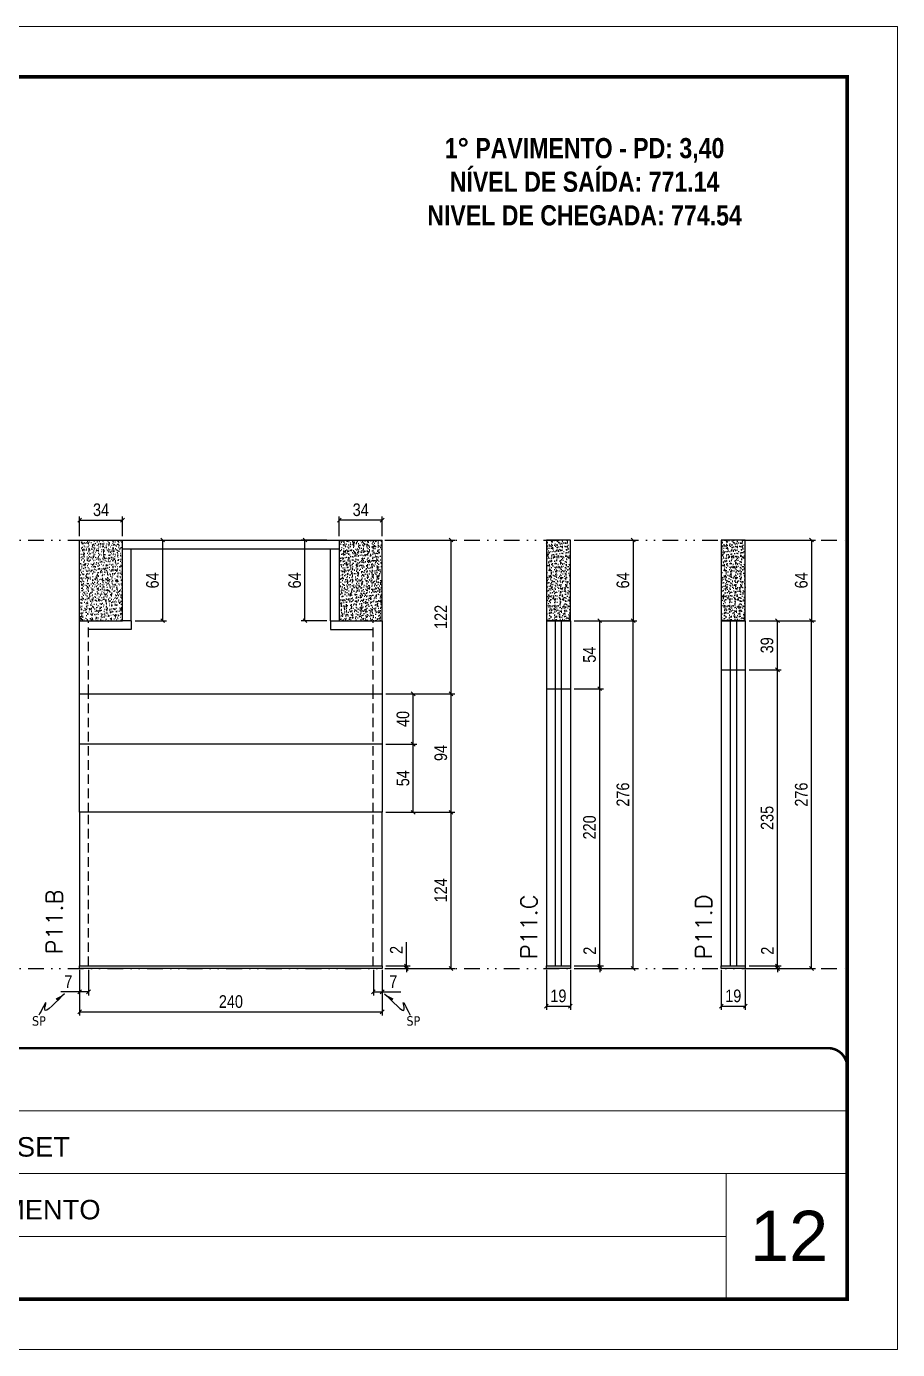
# Model space of a CAD drawing. Header units: millimetres. Extents: x 787 to 8287, y -592 to 17063.
# Drawn here: x 6988 to 7679, y 8597 to 9647 of the extents above; entities that cross this region are included whole.
import ezdxf

# ---------------------------------------------------------------- set-up
doc = ezdxf.new("R2010")
doc.units = ezdxf.units.MM
for name, pattern in [('CONTINUO', [0]), ('DASHED', [0.75, 0.5, -0.25]), ('DIVIDE2', [0.625, 0.25, -0.125, 0, -0.125, 0, -0.125]), ('HIDDEN', [0.375, 0.25, -0.125])]:
    doc.linetypes.add(name, pattern=pattern)
for name, color, linetype, lineweight in [('CARIMBO', 255, 'Continuous', 9), ('Folhas', 255, 'Continuous', 9), ('SARRAFO DE PRESSAO', 251, 'DASHED', 9), ('Texto Seção', 7, 'Continuous', 15)]:
    doc.layers.add(name, color=color, linetype=linetype, lineweight=lineweight)
for name, color, linetype in [('COTA', 241, 'Continuous'), ('NOMENCLATURA', 7, 'Continuous'), ('Nível', 160, 'Continuous'), ('Painéis', 200, 'Continuous'), ('SARR_2.2x7', 40, 'Continuous'), ('Sarrafo de Pressão', 42, 'HIDDEN'), ('texto', 7, 'Continuous')]:
    doc.layers.add(name, color=color, linetype=linetype)
doc.styles.add('ARIAL', font='arial.ttf')
doc.styles.add('COTA TECNICA', font='techl___.ttf', dxfattribs={"height": 10})
doc.styles.add('COTA TECNICA-50', font='techl___.ttf', dxfattribs={"height": 10})
doc.styles.add('REGUA-120', font='ROMANS.shx', dxfattribs={"height": 15})
doc.styles.add('ROMANC', font='techb___.ttf', dxfattribs={"height": 2.5})
doc.styles.get("Standard").update_dxf_attribs({"font": 'arial.ttf'})
doc.dimstyles.new('COTA PAINEL-50', dxfattribs={"dimtxt": 10, "dimasz": 3, "dimexe": 3, "dimexo": 3, "dimgap": 3, "dimtad": 1, "dimdec": 1, "dimzin": 12, "dimdsep": 46, "dimtxsty": 'COTA TECNICA-50', "dimblk1": 'OBLIQUE', "dimblk2": 'OBLIQUE', "dimsah": 1, "dimcen": 0.9, "dimclrd": 4, "dimclre": 4, "dimclrt": 240, "dimadec": 1, "dimazin": 3, "dimtfac": 1, "dimtdec": 1, "dimtmove": 0, "dimatfit": 3, "dimfxl": 0, "dimtolj": 1, "dimtzin": 12, "dimarcsym": 0})
doc.dimstyles.new('PAINEL', dxfattribs={"dimtxt": 10, "dimasz": 3, "dimexe": 3, "dimexo": 3, "dimgap": 3, "dimtad": 1, "dimdec": 1, "dimzin": 12, "dimdsep": 46, "dimtxsty": 'COTA TECNICA', "dimblk1": 'OBLIQUE', "dimblk2": 'OBLIQUE', "dimsah": 1, "dimcen": 0.9, "dimclrd": 4, "dimclre": 4, "dimclrt": 240, "dimadec": 1, "dimazin": 3, "dimtfac": 1, "dimtdec": 1, "dimtmove": 0, "dimatfit": 3, "dimfxl": 0, "dimtolj": 1, "dimtzin": 12, "dimarcsym": 0})
doc.dimstyles.get("Standard").update_dxf_attribs({"dimtxt": 0.18, "dimasz": 0.18, "dimexe": 0.18, "dimexo": 0.0625, "dimgap": 0.09, "dimtad": 0, "dimtih": 1, "dimtoh": 1, "dimdec": 4, "dimzin": 0, "dimdsep": 46, "dimtxsty": 'Standard', "dimcen": 0.09, "dimadec": 0, "dimazin": 0, "dimtfac": 1, "dimtdec": 4, "dimtofl": 0, "dimtmove": 0, "dimatfit": 3, "dimfxl": 0, "dimtolj": 1, "dimtzin": 0, "dimarcsym": 0})
pattern_1 = [(50, (-12947.5927, 4906.4152), (5.4655401, -0.4781726), [0.5715, -6.2865]), (355, (-12947.5927, 4906.415), (-1.0573026, 5.7317054), [0.4572, -5.0292175]), (100.451445, (-12947.137, 4906.3754), (4.4082374, 5.2535326), [0.4857003, -5.3427073]), (46.1842, (-12947.5927, 4907.939), (8.1323712, -1.2612698), [0.85725, -9.42975]), (96.635558, (-12946.915, 4907.834), (7.122124, 7.4227837), [0.7285507, -8.0140682]), (351.18415, (-12947.593, 4907.939), (7.122124, 7.4227837), [0.685799, -7.543792]), (21, (-12946.8307, 4907.5582), (4.5484317, -3.0679559), [0.5715, -6.2865]), (326, (-12946.8307, 4907.558), (1.8540609, 5.525639), [0.4572, -5.0292]), (71.451445, (-12946.4516, 4907.3026), (6.4024926, 2.457683), [0.4857003, -5.3426981]), (37.5, (-12947.5927, 4906.4152), (0.0926581, 2.53665117), [0, -4.96824, 0, -5.1054, 0, -5.04825]), (7.5, (-12947.5927, 4906.4152), (2.00458988, 3.00541724), [0, -2.91084, 0, -4.85394, 0, -1.92405]), (327.5, (-12949.292, 4906.4152), (4.06771786, -0.17186232), [0, -1.905, 0, -5.9436, 0, -7.8867]), (317.5, (-12950.054, 4906.4152), (4.44387544, 0.76279473), [0, -2.4765, 0, -3.94716, 0, -5.6007])]

# ---------------------------------------------------------------- blocks, each defined once
blk = doc.blocks.new('9999999999')
at = {"color": 30, "linetype": 'CONTINUO'}
for p, q in [((98564.6, 34379.6), (99584, 34379.6)), ((98564.6, 34329.8), (99488, 34329.8)), ((99584, 34329.8), (99488, 34329.8)), ((99488, 34329.8), (99488, 34230.2)), ((98564.6, 34280), (99488, 34280))]:
    blk.add_line(p, q, dxfattribs=at)
at = {"color": 30, "linetype": 'CONTINUO', "const_width": 2}
blk.add_lwpolyline([(99584, 34230.2), (99584, 34414.4, 0.414214), (99569, 34429.4), (98229, 34429.4, 0.414214), (98214, 34414.4), (98214, 34245.2, 0.414214), (98229, 34230.2), (99584, 34230.2)], format="xyb", dxfattribs=at)
at = {"layer": 'Folhas'}
blk.add_lwpolyline([(98139, 34190.2), (99624, 34190.2), (99624, 35240.2), (98139, 35240.2)], close=True, dxfattribs=at)
at = {"layer": 'Folhas', "color": 30, "const_width": 3}
blk.add_lwpolyline([(98214, 34230.2), (99584, 34230.2), (99584, 35200.2), (98214, 35200.2)], close=True, dxfattribs=at)
at = {"color": 7, "linetype": 'Continuous', "ltscale": 5, "style": 'ARIAL'}
for s, height, p in [('NIK SUNSET', 15.48, (98837.7, 34343.3)), ('1° PAVIMENTO', 15.483, (98837.7, 34293.5))]:
    blk.add_text(s, height=height, dxfattribs=at).set_placement(p)
blk = doc.blocks.new('_Oblique')
at = {"color": 0, "linetype": 'ByBlock', "lineweight": -2}
blk.add_line((-0.5, -0.5), (0.5, 0.5), dxfattribs=at)
blk = doc.blocks.new('*D231')
at = {"layer": 'COTA', "color": 4, "lineweight": -2}
for p, q in [((7030.2, 8898.4), (7030.2, 8862)), ((7270.2, 8898.4), (7270.2, 8862)), ((7030.2, 8865), (7270.2, 8865))]:
    blk.add_line(p, q, dxfattribs=at)
at = {"layer": 'Defpoints', "color": 0}
for p in [(7030.2, 8901.4), (7270.2, 8901.4), (7270.2, 8865)]:
    blk.add_point(p, dxfattribs=at)
at = {"layer": 'COTA', "color": 4, "lineweight": -2, "xscale": 3, "yscale": 3, "zscale": 3, "rotation": 180}
blk.add_blockref('_Oblique', (7030.2, 8865), dxfattribs=at)
at = {"layer": 'COTA', "color": 4, "lineweight": -2, "xscale": 3, "yscale": 3, "zscale": 3}
blk.add_blockref('_Oblique', (7270.2, 8865), dxfattribs=at)
at = {"layer": 'COTA', "color": 240, "insert": (7150.2, 8873.1), "char_height": 10, "attachment_point": 5, "style": 'COTA TECNICA'}
blk.add_mtext('\\A1;240', dxfattribs=at)
blk = doc.blocks.new('*D232')
at = {"layer": 'COTA', "color": 4, "lineweight": -2}
for p, q in [((7030.2, 8896.4), (7030.2, 8877.9)), ((7037.2, 8898.4), (7037.2, 8877.9)), ((7030.2, 8880.9), (7015.4, 8880.9)), ((7037.2, 8880.9), (7030.2, 8880.9))]:
    blk.add_line(p, q, dxfattribs=at)
at = {"layer": 'Defpoints', "color": 0}
for p in [(7030.2, 8899.4), (7037.2, 8901.4), (7030.2, 8880.9)]:
    blk.add_point(p, dxfattribs=at)
at = {"layer": 'COTA', "color": 4, "lineweight": -2, "xscale": 3, "yscale": 3, "zscale": 3, "rotation": 180}
blk.add_blockref('_Oblique', (7030.2, 8880.9), dxfattribs=at)
at = {"layer": 'COTA', "color": 4, "lineweight": -2, "xscale": 3, "yscale": 3, "zscale": 3}
blk.add_blockref('_Oblique', (7037.2, 8880.9), dxfattribs=at)
at = {"layer": 'COTA', "color": 240, "insert": (7021.3, 8889), "char_height": 10, "attachment_point": 5, "style": 'COTA TECNICA-50'}
blk.add_mtext('\\A1;7', dxfattribs=at)
blk = doc.blocks.new('*D233')
at = {"layer": 'COTA', "color": 4, "lineweight": -2}
for p, q in [((7263.2, 8898.4), (7263.2, 8877.9)), ((7270.2, 8896.4), (7270.2, 8877.9)), ((7263.2, 8880.9), (7270.2, 8880.9)), ((7270.2, 8880.9), (7284.9, 8880.9))]:
    blk.add_line(p, q, dxfattribs=at)
at = {"layer": 'Defpoints', "color": 0}
for p in [(7263.2, 8901.4), (7270.2, 8899.4), (7270.2, 8880.9)]:
    blk.add_point(p, dxfattribs=at)
at = {"layer": 'COTA', "color": 4, "lineweight": -2, "xscale": 3, "yscale": 3, "zscale": 3, "rotation": 180}
blk.add_blockref('_Oblique', (7263.2, 8880.9), dxfattribs=at)
at = {"layer": 'COTA', "color": 4, "lineweight": -2, "xscale": 3, "yscale": 3, "zscale": 3}
blk.add_blockref('_Oblique', (7270.2, 8880.9), dxfattribs=at)
at = {"layer": 'COTA', "color": 240, "insert": (7279, 8889), "char_height": 10, "attachment_point": 5, "style": 'COTA TECNICA-50'}
blk.add_mtext('\\A1;7', dxfattribs=at)
blk = doc.blocks.new('*D234')
at = {"layer": 'COTA', "color": 4, "linetype": 'ByBlock', "lineweight": -2}
for p, q in [((7273.2, 9023.4), (7327.8, 9023.4)), ((7324.8, 8899.4), (7324.8, 9023.4)), ((7273.2, 8899.4), (7327.8, 8899.4))]:
    blk.add_line(p, q, dxfattribs=at)
at = {"layer": 'Defpoints', "color": 0, "linetype": 'ByBlock'}
for p in [(7270.2, 9023.4), (7324.8, 9023.4), (7270.2, 8899.4)]:
    blk.add_point(p, dxfattribs=at)
at = {"layer": 'COTA', "color": 4, "linetype": 'ByBlock', "lineweight": -2, "xscale": 3, "yscale": 3, "zscale": 3}
for p, rotation in [((7324.8, 9023.4), 90), ((7324.8, 8899.4), 270)]:
    blk.add_blockref('_Oblique', p, dxfattribs=dict(at, rotation=rotation))
at = {"layer": 'COTA', "color": 240, "linetype": 'ByBlock', "insert": (7316.7, 8961.4), "char_height": 10, "attachment_point": 5, "rotation": 90, "style": 'COTA TECNICA'}
blk.add_mtext('\\A1;124', dxfattribs=at)
blk = doc.blocks.new('*D235')
at = {"layer": 'COTA', "color": 4, "lineweight": -2}
for p, q in [((7289.4, 8901.4), (7289.4, 8920.2)), ((7273.2, 8901.4), (7292.4, 8901.4)), ((7273.2, 8899.4), (7292.4, 8899.4)), ((7289.4, 8899.4), (7289.4, 8901.4)), ((7289.4, 8899.4), (7289.4, 8896.4))]:
    blk.add_line(p, q, dxfattribs=at)
at = {"layer": 'Defpoints', "color": 0}
for p in [(7270.2, 8901.4), (7270.2, 8899.4), (7289.4, 8899.4)]:
    blk.add_point(p, dxfattribs=at)
at = {"layer": 'COTA', "color": 4, "lineweight": -2, "xscale": 3, "yscale": 3, "zscale": 3}
for p, rotation in [((7289.4, 8901.4), 270), ((7289.4, 8899.4), 90)]:
    blk.add_blockref('_Oblique', p, dxfattribs=dict(at, rotation=rotation))
at = {"layer": 'COTA', "color": 240, "insert": (7281.4, 8914.1), "char_height": 10, "attachment_point": 5, "rotation": 90, "style": 'COTA TECNICA-50'}
blk.add_mtext('\\A1;2', dxfattribs=at)
blk = doc.blocks.new('*D236')
at = {"layer": 'COTA', "color": 4, "linetype": 'ByBlock', "lineweight": -2}
for p, q in [((7273.2, 9023.4), (7327.8, 9023.4)), ((7324.8, 8899.4), (7324.8, 9023.4)), ((7273.2, 8899.4), (7327.8, 8899.4))]:
    blk.add_line(p, q, dxfattribs=at)
at = {"layer": 'Defpoints', "color": 0, "linetype": 'ByBlock'}
for p in [(7270.2, 9023.4), (7324.8, 9023.4), (7270.2, 8899.4)]:
    blk.add_point(p, dxfattribs=at)
at = {"layer": 'COTA', "color": 4, "linetype": 'ByBlock', "lineweight": -2, "xscale": 3, "yscale": 3, "zscale": 3}
for p, rotation in [((7324.8, 9023.4), 90), ((7324.8, 8899.4), 270)]:
    blk.add_blockref('_Oblique', p, dxfattribs=dict(at, rotation=rotation))
at = {"layer": 'COTA', "color": 240, "linetype": 'ByBlock', "insert": (7316.7, 8961.4), "char_height": 10, "attachment_point": 5, "rotation": 90, "style": 'COTA TECNICA'}
blk.add_mtext('\\A1;124', dxfattribs=at)
blk = doc.blocks.new('*D237')
at = {"layer": 'COTA', "color": 4, "lineweight": -2}
for p, q in [((7273.2, 9117.4), (7327.8, 9117.4)), ((7324.8, 9023.4), (7324.8, 9117.4)), ((7273.2, 9023.4), (7327.8, 9023.4))]:
    blk.add_line(p, q, dxfattribs=at)
at = {"layer": 'Defpoints', "color": 0}
for p in [(7270.2, 9117.4), (7324.8, 9117.4), (7270.2, 9023.4)]:
    blk.add_point(p, dxfattribs=at)
at = {"layer": 'COTA', "color": 4, "lineweight": -2, "xscale": 3, "yscale": 3, "zscale": 3}
for p, rotation in [((7324.8, 9117.4), 90), ((7324.8, 9023.4), 270)]:
    blk.add_blockref('_Oblique', p, dxfattribs=dict(at, rotation=rotation))
at = {"layer": 'COTA', "color": 240, "insert": (7316.7, 9070.4), "char_height": 10, "attachment_point": 5, "rotation": 90, "style": 'COTA TECNICA-50'}
blk.add_mtext('\\A1;94', dxfattribs=at)
blk = doc.blocks.new('*D238')
at = {"layer": 'COTA', "color": 4, "lineweight": -2}
for p, q in [((7273.2, 9239.4), (7327.8, 9239.4)), ((7324.8, 9117.4), (7324.8, 9239.4)), ((7273.2, 9117.4), (7327.8, 9117.4))]:
    blk.add_line(p, q, dxfattribs=at)
at = {"layer": 'Defpoints', "color": 0}
for p in [(7270.2, 9239.4), (7324.8, 9239.4), (7270.2, 9117.4)]:
    blk.add_point(p, dxfattribs=at)
at = {"layer": 'COTA', "color": 4, "lineweight": -2, "xscale": 3, "yscale": 3, "zscale": 3}
for p, rotation in [((7324.8, 9239.4), 90), ((7324.8, 9117.4), 270)]:
    blk.add_blockref('_Oblique', p, dxfattribs=dict(at, rotation=rotation))
at = {"layer": 'COTA', "color": 240, "insert": (7316.7, 9178.4), "char_height": 10, "attachment_point": 5, "rotation": 90, "style": 'COTA TECNICA-50'}
blk.add_mtext('\\A1;122', dxfattribs=at)
blk = doc.blocks.new('*D212')
at = {"layer": 'COTA', "color": 4, "lineweight": -2}
for p, q in [((7400.5, 8898.4), (7400.5, 8866.5)), ((7419.5, 8898.4), (7419.5, 8866.5)), ((7400.5, 8869.5), (7419.5, 8869.5))]:
    blk.add_line(p, q, dxfattribs=at)
at = {"layer": 'Defpoints', "color": 0}
for p in [(7400.5, 8901.4), (7419.5, 8901.4), (7419.5, 8869.5)]:
    blk.add_point(p, dxfattribs=at)
at = {"layer": 'COTA', "color": 4, "lineweight": -2, "xscale": 3, "yscale": 3, "zscale": 3, "rotation": 180}
blk.add_blockref('_Oblique', (7400.5, 8869.5), dxfattribs=at)
at = {"layer": 'COTA', "color": 4, "lineweight": -2, "xscale": 3, "yscale": 3, "zscale": 3}
blk.add_blockref('_Oblique', (7419.5, 8869.5), dxfattribs=at)
at = {"layer": 'COTA', "color": 240, "insert": (7410, 8877.6), "char_height": 10, "attachment_point": 5, "style": 'COTA TECNICA'}
blk.add_mtext('\\A1;19', dxfattribs=at)
blk = doc.blocks.new('*D213')
at = {"layer": 'COTA', "color": 4, "lineweight": -2}
for p, q in [((7442.8, 8901.4), (7442.8, 8919.5)), ((7422.5, 8901.4), (7445.8, 8901.4)), ((7422.5, 8899.4), (7445.8, 8899.4)), ((7442.8, 8899.4), (7442.8, 8901.4)), ((7442.8, 8899.4), (7442.8, 8896.4))]:
    blk.add_line(p, q, dxfattribs=at)
at = {"layer": 'Defpoints', "color": 0}
for p in [(7419.5, 8901.4), (7419.5, 8899.4), (7442.8, 8901.4)]:
    blk.add_point(p, dxfattribs=at)
at = {"layer": 'COTA', "color": 4, "lineweight": -2, "xscale": 3, "yscale": 3, "zscale": 3}
for p, rotation in [((7442.8, 8901.4), 270), ((7442.8, 8899.4), 90)]:
    blk.add_blockref('_Oblique', p, dxfattribs=dict(at, rotation=rotation))
at = {"layer": 'COTA', "color": 240, "insert": (7434.8, 8913.5), "char_height": 10, "attachment_point": 5, "rotation": 90, "style": 'COTA TECNICA-50'}
blk.add_mtext('\\A1;2', dxfattribs=at)
blk = doc.blocks.new('*D1185')
at = {"layer": 'COTA', "color": 4, "linetype": 'ByBlock', "lineweight": -2}
for p, q in [((7422.5, 9239.4), (7472.3, 9239.4)), ((7469.3, 9239.4), (7469.3, 9175.4)), ((7422.5, 9175.4), (7472.3, 9175.4))]:
    blk.add_line(p, q, dxfattribs=at)
at = {"layer": 'Defpoints', "color": 0, "linetype": 'ByBlock'}
for p in [(7419.5, 9239.4), (7419.5, 9175.4), (7469.3, 9175.4)]:
    blk.add_point(p, dxfattribs=at)
at = {"layer": 'COTA', "color": 4, "linetype": 'ByBlock', "lineweight": -2, "xscale": 3, "yscale": 3, "zscale": 3}
for p, rotation in [((7469.3, 9239.4), 90), ((7469.3, 9175.4), 270)]:
    blk.add_blockref('_Oblique', p, dxfattribs=dict(at, rotation=rotation))
at = {"layer": 'COTA', "color": 240, "linetype": 'ByBlock', "insert": (7461.2, 9207.4), "char_height": 10, "attachment_point": 5, "rotation": 90, "style": 'COTA TECNICA'}
blk.add_mtext('\\A1;64', dxfattribs=at)
blk = doc.blocks.new('*D1186')
at = {"layer": 'COTA', "color": 4, "lineweight": -2}
for p, q in [((7422.5, 9121.4), (7445.8, 9121.4)), ((7442.8, 8901.4), (7442.8, 9121.4)), ((7422.5, 8901.4), (7445.8, 8901.4))]:
    blk.add_line(p, q, dxfattribs=at)
at = {"layer": 'Defpoints', "color": 0}
for p in [(7419.5, 9121.4), (7442.8, 9121.4), (7419.5, 8901.4)]:
    blk.add_point(p, dxfattribs=at)
at = {"layer": 'COTA', "color": 4, "lineweight": -2, "xscale": 3, "yscale": 3, "zscale": 3}
for p, rotation in [((7442.8, 9121.4), 90), ((7442.8, 8901.4), 270)]:
    blk.add_blockref('_Oblique', p, dxfattribs=dict(at, rotation=rotation))
at = {"layer": 'COTA', "color": 240, "insert": (7434.7, 9011.4), "char_height": 10, "attachment_point": 5, "rotation": 90, "style": 'COTA TECNICA-50'}
blk.add_mtext('\\A1;220', dxfattribs=at)
blk = doc.blocks.new('*D214')
at = {"layer": 'COTA', "color": 4, "lineweight": -2}
for p, q in [((7422.5, 9175.4), (7445.8, 9175.4)), ((7442.8, 9121.4), (7442.8, 9175.4)), ((7422.5, 9121.4), (7445.8, 9121.4))]:
    blk.add_line(p, q, dxfattribs=at)
at = {"layer": 'Defpoints', "color": 0}
for p in [(7419.5, 9175.4), (7442.8, 9175.4), (7419.5, 9121.4)]:
    blk.add_point(p, dxfattribs=at)
at = {"layer": 'COTA', "color": 4, "lineweight": -2, "xscale": 3, "yscale": 3, "zscale": 3}
for p, rotation in [((7442.8, 9175.4), 90), ((7442.8, 9121.4), 270)]:
    blk.add_blockref('_Oblique', p, dxfattribs=dict(at, rotation=rotation))
at = {"layer": 'COTA', "color": 240, "insert": (7434.7, 9148.4), "char_height": 10, "attachment_point": 5, "rotation": 90, "style": 'COTA TECNICA-50'}
blk.add_mtext('\\A1;54', dxfattribs=at)
blk = doc.blocks.new('*D1187')
at = {"layer": 'COTA', "color": 4, "lineweight": -2}
for p, q in [((7236.2, 9242.4), (7236.2, 9258.2)), ((7270.2, 9255.2), (7236.2, 9255.2)), ((7270.2, 9242.4), (7270.2, 9258.2))]:
    blk.add_line(p, q, dxfattribs=at)
at = {"layer": 'Defpoints', "color": 0}
for p in [(7236.2, 9255.2), (7236.2, 9239.4), (7270.2, 9239.4)]:
    blk.add_point(p, dxfattribs=at)
at = {"layer": 'COTA', "color": 4, "lineweight": -2, "xscale": 3, "yscale": 3, "zscale": 3, "rotation": 180}
blk.add_blockref('_Oblique', (7236.2, 9255.2), dxfattribs=at)
at = {"layer": 'COTA', "color": 4, "lineweight": -2, "xscale": 3, "yscale": 3, "zscale": 3}
blk.add_blockref('_Oblique', (7270.2, 9255.2), dxfattribs=at)
at = {"layer": 'COTA', "color": 240, "insert": (7253.2, 9263.4), "char_height": 10, "attachment_point": 5, "style": 'COTA TECNICA'}
blk.add_mtext('\\A1;34', dxfattribs=at)
blk = doc.blocks.new('*D1188')
at = {"layer": 'COTA', "color": 4, "lineweight": -2}
for p, q in [((7030.2, 9242.4), (7030.2, 9258.2)), ((7030.2, 9255.2), (7064.2, 9255.2)), ((7064.2, 9242.4), (7064.2, 9258.2))]:
    blk.add_line(p, q, dxfattribs=at)
at = {"layer": 'Defpoints', "color": 0}
for p in [(7064.2, 9255.2), (7030.2, 9239.4), (7064.2, 9239.4)]:
    blk.add_point(p, dxfattribs=at)
at = {"layer": 'COTA', "color": 4, "lineweight": -2, "xscale": 3, "yscale": 3, "zscale": 3, "rotation": 180}
blk.add_blockref('_Oblique', (7030.2, 9255.2), dxfattribs=at)
at = {"layer": 'COTA', "color": 4, "lineweight": -2, "xscale": 3, "yscale": 3, "zscale": 3}
blk.add_blockref('_Oblique', (7064.2, 9255.2), dxfattribs=at)
at = {"layer": 'COTA', "color": 240, "insert": (7047.2, 9263.4), "char_height": 10, "attachment_point": 5, "style": 'COTA TECNICA'}
blk.add_mtext('\\A1;34', dxfattribs=at)
blk = doc.blocks.new('*D1513')
at = {"layer": 'Defpoints', "color": 0}
for p in [(7270.2, 9077.4), (7294.8, 9077.4), (7270.2, 9023.4)]:
    blk.add_point(p, dxfattribs=at)
at = {"layer": 'Painéis', "color": 4, "lineweight": -2}
for p, q in [((7273.2, 9077.4), (7297.8, 9077.4)), ((7294.8, 9023.4), (7294.8, 9077.4)), ((7273.2, 9023.4), (7297.8, 9023.4))]:
    blk.add_line(p, q, dxfattribs=at)
at = {"layer": 'Painéis', "color": 4, "lineweight": -2, "xscale": 3, "yscale": 3, "zscale": 3}
for p, rotation in [((7294.8, 9077.4), 90), ((7294.8, 9023.4), 270)]:
    blk.add_blockref('_Oblique', p, dxfattribs=dict(at, rotation=rotation))
at = {"layer": 'Painéis', "color": 240, "insert": (7286.7, 9050.4), "char_height": 10, "attachment_point": 5, "rotation": 90, "style": 'COTA TECNICA'}
blk.add_mtext('\\A1;54', dxfattribs=at)
blk = doc.blocks.new('*D1514')
at = {"layer": 'Defpoints', "color": 0}
for p in [(7270.2, 9117.4), (7294.8, 9117.4), (7270.2, 9077.4)]:
    blk.add_point(p, dxfattribs=at)
at = {"layer": 'Painéis', "color": 4, "lineweight": -2}
for p, q in [((7273.2, 9117.4), (7297.8, 9117.4)), ((7294.8, 9077.4), (7294.8, 9117.4)), ((7273.2, 9077.4), (7297.8, 9077.4))]:
    blk.add_line(p, q, dxfattribs=at)
at = {"layer": 'Painéis', "color": 4, "lineweight": -2, "xscale": 3, "yscale": 3, "zscale": 3}
for p, rotation in [((7294.8, 9117.4), 90), ((7294.8, 9077.4), 270)]:
    blk.add_blockref('_Oblique', p, dxfattribs=dict(at, rotation=rotation))
at = {"layer": 'Painéis', "color": 240, "insert": (7286.7, 9097.4), "char_height": 10, "attachment_point": 5, "rotation": 90, "style": 'COTA TECNICA'}
blk.add_mtext('\\A1;40', dxfattribs=at)
blk = doc.blocks.new('*D1515')
at = {"layer": 'COTA', "color": 4, "lineweight": -2}
for p, q in [((7539.2, 8898.4), (7539.2, 8866.5)), ((7558.2, 8898.4), (7558.2, 8866.5)), ((7539.2, 8869.5), (7558.2, 8869.5))]:
    blk.add_line(p, q, dxfattribs=at)
at = {"layer": 'Defpoints', "color": 0}
for p in [(7539.2, 8901.4), (7558.2, 8901.4), (7558.2, 8869.5)]:
    blk.add_point(p, dxfattribs=at)
at = {"layer": 'COTA', "color": 4, "lineweight": -2, "xscale": 3, "yscale": 3, "zscale": 3, "rotation": 180}
blk.add_blockref('_Oblique', (7539.2, 8869.5), dxfattribs=at)
at = {"layer": 'COTA', "color": 4, "lineweight": -2, "xscale": 3, "yscale": 3, "zscale": 3}
blk.add_blockref('_Oblique', (7558.2, 8869.5), dxfattribs=at)
at = {"layer": 'COTA', "color": 240, "insert": (7548.7, 8877.6), "char_height": 10, "attachment_point": 5, "style": 'COTA TECNICA'}
blk.add_mtext('\\A1;19', dxfattribs=at)
blk = doc.blocks.new('*D1516')
at = {"layer": 'COTA', "color": 4, "lineweight": -2}
for p, q in [((7583.8, 8901.4), (7583.8, 8919.5)), ((7561.2, 8901.4), (7586.8, 8901.4)), ((7561.2, 8899.4), (7586.8, 8899.4)), ((7583.8, 8899.4), (7583.8, 8901.4)), ((7583.8, 8899.4), (7583.8, 8896.4))]:
    blk.add_line(p, q, dxfattribs=at)
at = {"layer": 'Defpoints', "color": 0}
for p in [(7558.2, 8901.4), (7558.2, 8899.4), (7583.8, 8901.4)]:
    blk.add_point(p, dxfattribs=at)
at = {"layer": 'COTA', "color": 4, "lineweight": -2, "xscale": 3, "yscale": 3, "zscale": 3}
for p, rotation in [((7583.8, 8901.4), 270), ((7583.8, 8899.4), 90)]:
    blk.add_blockref('_Oblique', p, dxfattribs=dict(at, rotation=rotation))
at = {"layer": 'COTA', "color": 240, "insert": (7575.8, 8913.5), "char_height": 10, "attachment_point": 5, "rotation": 90, "style": 'COTA TECNICA-50'}
blk.add_mtext('\\A1;2', dxfattribs=at)
blk = doc.blocks.new('*D1518')
at = {"layer": 'COTA', "color": 4, "linetype": 'ByBlock', "lineweight": -2}
for p, q in [((7561.2, 9239.4), (7613.8, 9239.4)), ((7610.8, 9239.4), (7610.8, 9175.4)), ((7561.2, 9175.4), (7613.8, 9175.4))]:
    blk.add_line(p, q, dxfattribs=at)
at = {"layer": 'Defpoints', "color": 0, "linetype": 'ByBlock'}
for p in [(7558.2, 9239.4), (7558.2, 9175.4), (7610.8, 9175.4)]:
    blk.add_point(p, dxfattribs=at)
at = {"layer": 'COTA', "color": 4, "linetype": 'ByBlock', "lineweight": -2, "xscale": 3, "yscale": 3, "zscale": 3}
for p, rotation in [((7610.8, 9239.4), 90), ((7610.8, 9175.4), 270)]:
    blk.add_blockref('_Oblique', p, dxfattribs=dict(at, rotation=rotation))
at = {"layer": 'COTA', "color": 240, "linetype": 'ByBlock', "insert": (7602.7, 9207.4), "char_height": 10, "attachment_point": 5, "rotation": 90, "style": 'COTA TECNICA'}
blk.add_mtext('\\A1;64', dxfattribs=at)
blk = doc.blocks.new('*D1519')
at = {"layer": 'COTA', "color": 4, "lineweight": -2}
for p, q in [((7561.2, 9136.4), (7586.8, 9136.4)), ((7583.8, 8901.4), (7583.8, 9136.4)), ((7561.2, 8901.4), (7586.8, 8901.4))]:
    blk.add_line(p, q, dxfattribs=at)
at = {"layer": 'Defpoints', "color": 0}
for p in [(7558.2, 9136.4), (7583.8, 9136.4), (7558.2, 8901.4)]:
    blk.add_point(p, dxfattribs=at)
at = {"layer": 'COTA', "color": 4, "lineweight": -2, "xscale": 3, "yscale": 3, "zscale": 3}
for p, rotation in [((7583.8, 9136.4), 90), ((7583.8, 8901.4), 270)]:
    blk.add_blockref('_Oblique', p, dxfattribs=dict(at, rotation=rotation))
at = {"layer": 'COTA', "color": 240, "insert": (7575.6, 9018.9), "char_height": 10, "attachment_point": 5, "rotation": 90, "style": 'COTA TECNICA-50'}
blk.add_mtext('\\A1;235', dxfattribs=at)
blk = doc.blocks.new('*D1517')
at = {"layer": 'COTA', "color": 4, "lineweight": -2}
for p, q in [((7561.2, 9175.4), (7586.8, 9175.4)), ((7583.8, 9136.4), (7583.8, 9175.4)), ((7561.2, 9136.4), (7586.8, 9136.4))]:
    blk.add_line(p, q, dxfattribs=at)
at = {"layer": 'Defpoints', "color": 0}
for p in [(7558.2, 9175.4), (7583.8, 9175.4), (7558.2, 9136.4)]:
    blk.add_point(p, dxfattribs=at)
at = {"layer": 'COTA', "color": 4, "lineweight": -2, "xscale": 3, "yscale": 3, "zscale": 3}
for p, rotation in [((7583.8, 9175.4), 90), ((7583.8, 9136.4), 270)]:
    blk.add_blockref('_Oblique', p, dxfattribs=dict(at, rotation=rotation))
at = {"layer": 'COTA', "color": 240, "insert": (7575.5, 9155.9), "char_height": 10, "attachment_point": 5, "rotation": 90, "style": 'COTA TECNICA-50'}
blk.add_mtext('\\A1;39', dxfattribs=at)
blk = doc.blocks.new('*D3315')
at = {"layer": 'Defpoints', "color": 0}
for p in [(7071.2, 9239.4), (7096.1, 9239.4), (7071.2, 9175.4)]:
    blk.add_point(p, dxfattribs=at)
at = {"layer": 'Painéis', "color": 4, "lineweight": -2}
for p, q in [((7074.2, 9239.4), (7099.1, 9239.4)), ((7096.1, 9175.4), (7096.1, 9239.4)), ((7074.2, 9175.4), (7099.1, 9175.4))]:
    blk.add_line(p, q, dxfattribs=at)
at = {"layer": 'Painéis', "color": 4, "lineweight": -2, "xscale": 3, "yscale": 3, "zscale": 3}
for p, rotation in [((7096.1, 9239.4), 90), ((7096.1, 9175.4), 270)]:
    blk.add_blockref('_Oblique', p, dxfattribs=dict(at, rotation=rotation))
at = {"layer": 'Painéis', "color": 240, "insert": (7088, 9207.4), "char_height": 10, "attachment_point": 5, "rotation": 90, "style": 'COTA TECNICA'}
blk.add_mtext('\\A1;64', dxfattribs=at)
blk = doc.blocks.new('*D3316')
at = {"layer": 'Defpoints', "color": 0}
for p in [(7208.9, 9239.4), (7229.2, 9239.4), (7229.2, 9175.4)]:
    blk.add_point(p, dxfattribs=at)
at = {"layer": 'Painéis', "color": 4, "lineweight": -2}
for p, q in [((7226.2, 9239.4), (7205.9, 9239.4)), ((7208.9, 9175.4), (7208.9, 9239.4)), ((7226.2, 9175.4), (7205.9, 9175.4))]:
    blk.add_line(p, q, dxfattribs=at)
at = {"layer": 'Painéis', "color": 4, "lineweight": -2, "xscale": 3, "yscale": 3, "zscale": 3}
for p, rotation in [((7208.9, 9239.4), 90), ((7208.9, 9175.4), 270)]:
    blk.add_blockref('_Oblique', p, dxfattribs=dict(at, rotation=rotation))
at = {"layer": 'Painéis', "color": 240, "insert": (7200.8, 9207.4), "char_height": 10, "attachment_point": 5, "rotation": 90, "style": 'COTA TECNICA'}
blk.add_mtext('\\A1;64', dxfattribs=at)
blk = doc.blocks.new('*D3317')
at = {"layer": 'Defpoints', "color": 0}
for p in [(7419.5, 9175.4), (7469.3, 9175.4), (7419.5, 8899.4)]:
    blk.add_point(p, dxfattribs=at)
at = {"layer": 'Painéis', "color": 4, "lineweight": -2}
for p, q in [((7422.5, 9175.4), (7472.3, 9175.4)), ((7469.3, 8899.4), (7469.3, 9175.4)), ((7422.5, 8899.4), (7472.3, 8899.4))]:
    blk.add_line(p, q, dxfattribs=at)
at = {"layer": 'Painéis', "color": 4, "lineweight": -2, "xscale": 3, "yscale": 3, "zscale": 3}
for p, rotation in [((7469.3, 9175.4), 90), ((7469.3, 8899.4), 270)]:
    blk.add_blockref('_Oblique', p, dxfattribs=dict(at, rotation=rotation))
at = {"layer": 'Painéis', "color": 240, "insert": (7461.2, 9037.4), "char_height": 10, "attachment_point": 5, "rotation": 90, "style": 'COTA TECNICA'}
blk.add_mtext('\\A1;276', dxfattribs=at)
blk = doc.blocks.new('*D3318')
at = {"layer": 'Defpoints', "color": 0}
for p in [(7558.2, 9175.4), (7610.8, 9175.4), (7558.2, 8899.4)]:
    blk.add_point(p, dxfattribs=at)
at = {"layer": 'Painéis', "color": 4, "lineweight": -2}
for p, q in [((7561.2, 9175.4), (7613.8, 9175.4)), ((7610.8, 8899.4), (7610.8, 9175.4)), ((7561.2, 8899.4), (7613.8, 8899.4))]:
    blk.add_line(p, q, dxfattribs=at)
at = {"layer": 'Painéis', "color": 4, "lineweight": -2, "xscale": 3, "yscale": 3, "zscale": 3}
for p, rotation in [((7610.8, 9175.4), 90), ((7610.8, 8899.4), 270)]:
    blk.add_blockref('_Oblique', p, dxfattribs=dict(at, rotation=rotation))
at = {"layer": 'Painéis', "color": 240, "insert": (7602.7, 9037.4), "char_height": 10, "attachment_point": 5, "rotation": 90, "style": 'COTA TECNICA'}
blk.add_mtext('\\A1;276', dxfattribs=at)

msp = doc.modelspace()

# ---------------------------------------------------------------- hatches: boundary and pattern name
at = {"layer": 'COTA', "linetype": 'ByBlock'}
h = msp.add_hatch(dxfattribs=at)
h.set_pattern_fill('AR-CONC', color=256, scale=0.03)
h.set_pattern_definition(pattern_1)
h.paths.add_polyline_path([(7064.16, 9239.4), (7030.16, 9239.4), (7030.16, 9175.4), (7064.16, 9175.4)])
h = msp.add_hatch(dxfattribs=at)
h.set_pattern_fill('AR-CONC', color=256, scale=0.03)
h.set_pattern_definition(pattern_1)
h.paths.add_polyline_path([(7270.16, 9239.4), (7236.16, 9239.4), (7236.16, 9175.4), (7270.16, 9175.4)])
h = msp.add_hatch(dxfattribs=at)
h.set_pattern_fill('AR-CONC', color=256, scale=0.03)
h.set_pattern_definition([(50, (-1688.6197, 5127.411), (5.46554, -0.4781726), [0.5715, -6.2865]), (355, (-1688.62, 5127.411), (-1.0573026, 5.7317054), [0.4572, -5.0292175]), (100.451445, (-1688.1643, 5127.371), (4.4082374, 5.2535326), [0.4857003, -5.3427073]), (46.1842, (-1688.62, 5128.935), (8.132371, -1.26127), [0.85725, -9.42975]), (96.63556, (-1687.942, 5128.83), (7.122124, 7.422784), [0.728551, -8.014068]), (351.18415, (-1688.62, 5128.935), (7.122124, 7.422784), [0.685799, -7.543792]), (21, (-1687.8577, 5128.554), (4.5484317, -3.067956), [0.5715, -6.2865]), (326, (-1687.858, 5128.554), (1.854061, 5.525639), [0.4572, -5.0292]), (71.451445, (-1687.4787, 5128.298), (6.4024926, 2.457683), [0.4857003, -5.342698]), (37.5, (-1688.6197, 5127.4108), (0.0926581, 2.53665117), [0, -4.96824, 0, -5.1054, 0, -5.04825]), (7.5, (-1688.6197, 5127.4108), (2.0045899, 3.00541724), [0, -2.91084, 0, -4.85394, 0, -1.92405]), (327.5, (-1690.319, 5127.4108), (4.06771786, -0.1718623), [0, -1.905, 0, -5.9436, 0, -7.8867]), (317.5, (-1691.081, 5127.4108), (4.4438754, 0.7627947), [0, -2.4765, 0, -3.94716, 0, -5.6007])])
h.paths.add_polyline_path([(7419.5, 9239.4), (7400.5, 9239.4), (7400.5, 9175.38), (7419.5, 9175.38)])
h = msp.add_hatch(dxfattribs=at)
h.set_pattern_fill('AR-CONC', color=256, scale=0.03)
h.set_pattern_definition([(50, (-1549.904, 5127.411), (5.46554, -0.4781726), [0.5715, -6.2865]), (355, (-1549.904, 5127.411), (-1.0573026, 5.7317054), [0.4572, -5.0292175]), (100.451445, (-1549.4485, 5127.371), (4.4082374, 5.2535326), [0.4857003, -5.3427073]), (46.1842, (-1549.904, 5128.935), (8.132371, -1.26127), [0.85725, -9.42975]), (96.63556, (-1549.226, 5128.83), (7.122124, 7.422784), [0.728551, -8.014068]), (351.18415, (-1549.904, 5128.935), (7.122124, 7.422784), [0.685799, -7.543792]), (21, (-1549.142, 5128.554), (4.5484317, -3.067956), [0.5715, -6.2865]), (326, (-1549.142, 5128.554), (1.854061, 5.525639), [0.4572, -5.0292]), (71.451445, (-1548.763, 5128.298), (6.4024926, 2.457683), [0.4857003, -5.342698]), (37.5, (-1549.904, 5127.4108), (0.0926581, 2.53665117), [0, -4.96824, 0, -5.1054, 0, -5.04825]), (7.5, (-1549.904, 5127.4108), (2.0045899, 3.00541724), [0, -2.91084, 0, -4.85394, 0, -1.92405]), (327.5, (-1551.6032, 5127.4108), (4.06771786, -0.1718623), [0, -1.905, 0, -5.9436, 0, -7.8867]), (317.5, (-1552.365, 5127.4108), (4.4438754, 0.7627947), [0, -2.4765, 0, -3.94716, 0, -5.6007])])
h.paths.add_polyline_path([(7558.22, 9239.4), (7539.22, 9239.4), (7539.22, 9175.38), (7558.22, 9175.38)])

# ---------------------------------------------------------------- linework, layer by layer
for p, q in [((7030.16, 9175.4), (7030.16, 9239.4)), ((7030.16, 9239.4), (7064.16, 9239.4)), ((7236.16, 9239.4), (7270.16, 9239.4)), ((7270.16, 9239.4), (7270.16, 9239.4)), ((7270.16, 9175.4), (7270.16, 9239.4))]:
    msp.add_line(p, q, dxfattribs=at)
for points in [[(7400.5, 9175.38), (7419.5, 9175.38), (7419.5, 9239.4), (7400.5, 9239.4)], [(7539.22, 9175.38), (7558.22, 9175.38), (7558.22, 9239.4), (7539.22, 9239.4)]]:
    msp.add_lwpolyline(points, close=True, dxfattribs=at)
at = {"layer": 'Nível', "color": 4, "linetype": 'DIVIDE2', "ltscale": 50}
for p, q in [((6580.47, 9239.4), (7639, 9239.4)), ((6580.47, 8899.4), (7639, 8899.4))]:
    msp.add_line(p, q, dxfattribs=at)
at = {"layer": 'Painéis'}
for p, q in [((7064.16, 9175.4), (7064.16, 9239.4)), ((7064.16, 9239.4), (7236.16, 9239.4)), ((7236.16, 9239.4), (7236.16, 9175.4)), ((7030.16, 9023.4), (7030.16, 9175.4)), ((7030.16, 9175.4), (7064.16, 9175.4)), ((7236.16, 9175.4), (7270.16, 9175.4)), ((7270.16, 9175.4), (7270.16, 9023.4)), ((7400.5, 9175.38), (7400.5, 8901.4)), ((7400.5, 9175.38), (7419.5, 9175.38)), ((7419.5, 9175.38), (7400.5, 9175.38)), ((7419.5, 9175.38), (7419.5, 8901.4)), ((7539.22, 9175.38), (7539.22, 8901.4)), ((7539.22, 9175.38), (7558.22, 9175.38)), ((7558.22, 9175.38), (7539.22, 9175.38)), ((7558.22, 9175.38), (7558.22, 8901.4)), ((7539.22, 9136.4), (7558.22, 9136.4)), ((7030.16, 9117.4), (7270.16, 9117.4)), ((7400.5, 9121.4), (7419.5, 9121.4)), ((7270.16, 9077.4), (7030.16, 9077.4)), ((7400.5, 8901.4), (7419.5, 8901.4)), ((7400.5, 8901.4), (7419.5, 8901.4)), ((7400.5, 8899.4), (7400.5, 8901.4)), ((7419.5, 8899.4), (7400.5, 8899.4)), ((7419.5, 8901.4), (7419.5, 8899.4)), ((7539.22, 8901.4), (7558.22, 8901.4)), ((7539.22, 8901.4), (7558.22, 8901.4)), ((7539.22, 8899.4), (7539.22, 8901.4)), ((7558.22, 8899.4), (7539.22, 8899.4)), ((7558.22, 8901.4), (7558.22, 8899.4))]:
    msp.add_line(p, q, dxfattribs=at)
for points in [[(7270.16, 9023.4), (7030.16, 9023.4), (7030.16, 8901.4), (7270.16, 8901.4)], [(7270.16, 8899.4), (7030.16, 8899.4), (7030.16, 8901.4), (7270.16, 8901.4)]]:
    msp.add_lwpolyline(points, close=True, dxfattribs=at)
at = {"layer": 'SARR_2.2x7'}
for p, q in [((7064.16, 9232.4), (7236.16, 9232.4)), ((7071.16, 9175.4), (7071.16, 9232.4)), ((7229.16, 9175.4), (7229.16, 9232.4)), ((7071.16, 9168.4), (7037.16, 9168.4)), ((7071.16, 9175.4), (7064.16, 9175.4)), ((7071.16, 9175.4), (7071.16, 9168.4)), ((7229.16, 9175.4), (7236.16, 9175.4)), ((7229.16, 9175.4), (7229.16, 9168.4)), ((7229.16, 9168.4), (7263.16, 9168.4)), ((7407.5, 9175.38), (7407.5, 8901.4)), ((7412.5, 8901.4), (7412.5, 9175.38)), ((7546.22, 9175.38), (7546.22, 8901.4)), ((7551.22, 9175.38), (7551.22, 8901.4))]:
    msp.add_line(p, q, dxfattribs=at)
at = {"layer": 'Sarrafo de Pressão', "ltscale": 30}
for p, q in [((7037.16, 9117.4), (7037.16, 9175.4)), ((7263.16, 9117.4), (7263.16, 9175.4)), ((7037.16, 9023.4), (7037.16, 9117.4)), ((7263.16, 9023.4), (7263.16, 9117.4)), ((7037.16, 8901.4), (7037.16, 9023.4)), ((7263.16, 8901.4), (7263.16, 9023.4))]:
    msp.add_line(p, q, dxfattribs=at)

# ---------------------------------------------------------------- block references
at = {"layer": 'SARRAFO DE PRESSAO', "color": 6, "linetype": 'ByBlock'}
msp.add_blockref('9999999999', (-91944.98, -25593.21), dxfattribs=at)

# ---------------------------------------------------------------- texts
at = {"layer": 'CARIMBO', "style": 'ARIAL'}
msp.add_text('12', height=40, dxfattribs=at).set_placement((7561.86, 8667.14))
at = {"layer": 'NOMENCLATURA', "color": 2, "insert": (7430.74, 9585.13), "char_height": 16, "attachment_point": 2, "style": 'ROMANC'}
msp.add_mtext_dynamic_manual_height_columns('\\P1° PAVIMENTO - PD: 3,40\\PNÍVEL DE SAÍDA: 771.14\\PNIVEL DE CHEGADA: 774.54', width=328.3607, gutter_width=1, heights=[0], dxfattribs=at)
at = {"layer": 'texto', "color": 0, "char_height": 7.5, "attachment_point": 5}
for insert in [(6997.91, 8857.73), (7294.93, 8857.73)]:
    msp.add_mtext('{\\fTahoma|b0|i0|c0|p34;\\C4;SP}', dxfattribs=dict(at, insert=insert))
at = {"layer": 'Texto Seção', "char_height": 13, "width": 285.3299, "attachment_point": 7, "rotation": 90, "style": 'REGUA-120'}
for s, insert in [('P11.B', (7016.69, 8910.65)), ('P11.C', (7393.07, 8906.81)), ('P11.D', (7531.78, 8906.81))]:
    msp.add_mtext(s, dxfattribs=dict(at, insert=insert))

# ---------------------------------------------------------------- dimensions: what is measured, and where the dimension line sits
at = {"layer": 'COTA'}
for base, p1, p2, dimstyle, picture, middle in [((7064.16, 9255.19), (7030.16, 9239.4), (7064.16, 9239.4), 'PAINEL', '*D1188', (7047.16, 9263.41)), ((7236.16, 9255.19), (7270.16, 9239.4), (7236.16, 9239.4), 'PAINEL', '*D1187', (7253.16, 9263.41)), ((7270.16, 8880.89), (7263.16, 8901.4), (7270.16, 8899.4), 'COTA PAINEL-50', '*D233', (7279.02, 8888.97))]:
    dim = msp.add_linear_dim(base=base, p1=p1, p2=p2, dimstyle=dimstyle, dxfattribs=at)
    dim.commit()
    dim.dimension.update_dxf_attribs({"geometry": picture, "text_midpoint": middle})
for base, p1, p2, angle, picture, middle in [((7324.8, 9239.4), (7270.16, 9117.4), (7270.16, 9239.4), 90, '*D238', (7316.74, 9178.4)), ((7442.85, 9175.38), (7419.5, 9121.4), (7419.5, 9175.38), 90, '*D214', (7434.74, 9148.39)), ((7583.79, 9175.38), (7558.22, 9136.4), (7558.22, 9175.38), 90, '*D1517', (7575.55, 9155.89)), ((7583.79, 9136.4), (7558.22, 8901.4), (7558.22, 9136.4), 90, '*D1519', (7575.57, 9018.9)), ((7324.8, 9117.4), (7270.16, 9023.4), (7270.16, 9117.4), 90, '*D237', (7316.7, 9070.4)), ((7442.85, 9121.4), (7419.5, 8901.4), (7419.5, 9121.4), 90, '*D1186', (7434.74, 9011.4)), ((7030.16, 8880.89), (7037.16, 8901.4), (7030.16, 8899.4), 180, '*D232', (7021.29, 8888.97))]:
    dim = msp.add_linear_dim(base=base, p1=p1, p2=p2, angle=angle, dimstyle='COTA PAINEL-50', dxfattribs=at)
    dim.commit()
    dim.dimension.update_dxf_attribs({"geometry": picture, "text_midpoint": middle})
at = {"layer": 'COTA', "linetype": 'ByBlock'}
for base, p1, p2, picture, middle in [((7469.26, 9175.38), (7419.5, 9239.4), (7419.5, 9175.38), '*D1185', (7461.16, 9207.39)), ((7610.82, 9175.38), (7558.22, 9239.4), (7558.22, 9175.38), '*D1518', (7602.72, 9207.39))]:
    dim = msp.add_linear_dim(base=base, p1=p1, p2=p2, angle=90, dimstyle='PAINEL', dxfattribs=at)
    dim.commit()
    dim.dimension.update_dxf_attribs({"geometry": picture, "text_midpoint": middle})
for picture in ['*D234', '*D236']:
    dim = msp.add_aligned_dim(p1=(7270.16, 8899.4), p2=(7270.16, 9023.4), distance=-54.64, dimstyle='PAINEL', dxfattribs=at)
    dim.commit()
    dim.dimension.update_dxf_attribs({"geometry": picture, "text_midpoint": (7316.73, 8961.4)})
at = {"layer": 'COTA'}
for base, p1, p2, picture, middle in [((7289.41, 8899.4), (7270.16, 8901.4), (7270.16, 8899.4), '*D235', (7289.41, 8914.15)), ((7442.85, 8901.4), (7419.5, 8899.4), (7419.5, 8901.4), '*D213', (7442.85, 8913.46)), ((7583.79, 8901.4), (7558.22, 8899.4), (7558.22, 8901.4), '*D1516', (7583.79, 8913.46))]:
    dim = msp.add_linear_dim(base=base, p1=p1, p2=p2, angle=90, dimstyle='COTA PAINEL-50', dxfattribs=at)
    dim.commit()
    dim.dimension.update_dxf_attribs({"geometry": picture, "text_midpoint": middle, "dimtype": 160})
for base, p1, p2, picture, middle in [((7270.16, 8865.04), (7030.16, 8901.4), (7270.16, 8901.4), '*D231', (7150.16, 8873.14)), ((7419.5, 8869.51), (7400.5, 8901.4), (7419.5, 8901.4), '*D212', (7410, 8877.6)), ((7558.22, 8869.51), (7539.22, 8901.4), (7558.22, 8901.4), '*D1515', (7548.72, 8877.6))]:
    dim = msp.add_linear_dim(base=base, p1=p1, p2=p2, dimstyle='PAINEL', override={"dimarcsym": 2}, dxfattribs=at)
    dim.commit()
    dim.dimension.update_dxf_attribs({"geometry": picture, "text_midpoint": middle})
at = {"layer": 'Painéis'}
for base, p1, p2, picture, middle in [((7096.06, 9239.4), (7071.16, 9175.4), (7071.16, 9239.4), '*D3315', (7087.96, 9207.4)), ((7208.85, 9239.4), (7229.16, 9175.4), (7229.16, 9239.4), '*D3316', (7200.75, 9207.4)), ((7469.26, 9175.38), (7419.5, 8899.4), (7419.5, 9175.38), '*D3317', (7461.16, 9037.39)), ((7610.82, 9175.38), (7558.22, 8899.4), (7558.22, 9175.38), '*D3318', (7602.72, 9037.39)), ((7294.8, 9117.4), (7270.16, 9077.4), (7270.16, 9117.4), '*D1514', (7286.7, 9097.4)), ((7294.8, 9077.4), (7270.16, 9023.4), (7270.16, 9077.4), '*D1513', (7286.69, 9050.4))]:
    dim = msp.add_linear_dim(base=base, p1=p1, p2=p2, angle=90, dimstyle='PAINEL', dxfattribs=at)
    dim.commit()
    dim.dimension.update_dxf_attribs({"geometry": picture, "text_midpoint": middle})

# ---------------------------------------------------------------- leaders
at = {"layer": 'COTA', "path_type": 1}
for points in [[(7018.33, 8879.22), (7002.54, 8867.39), (7003.47, 8872.19), (6997.92, 8862.41)], [(7271.99, 8879.22), (7287.77, 8867.39), (7286.85, 8872.19), (7292.4, 8862.41)]]:
    msp.add_leader(points, dimstyle='Standard', override={"dimasz": 8}, dxfattribs=at)

doc.saveas('drawing.dxf')
